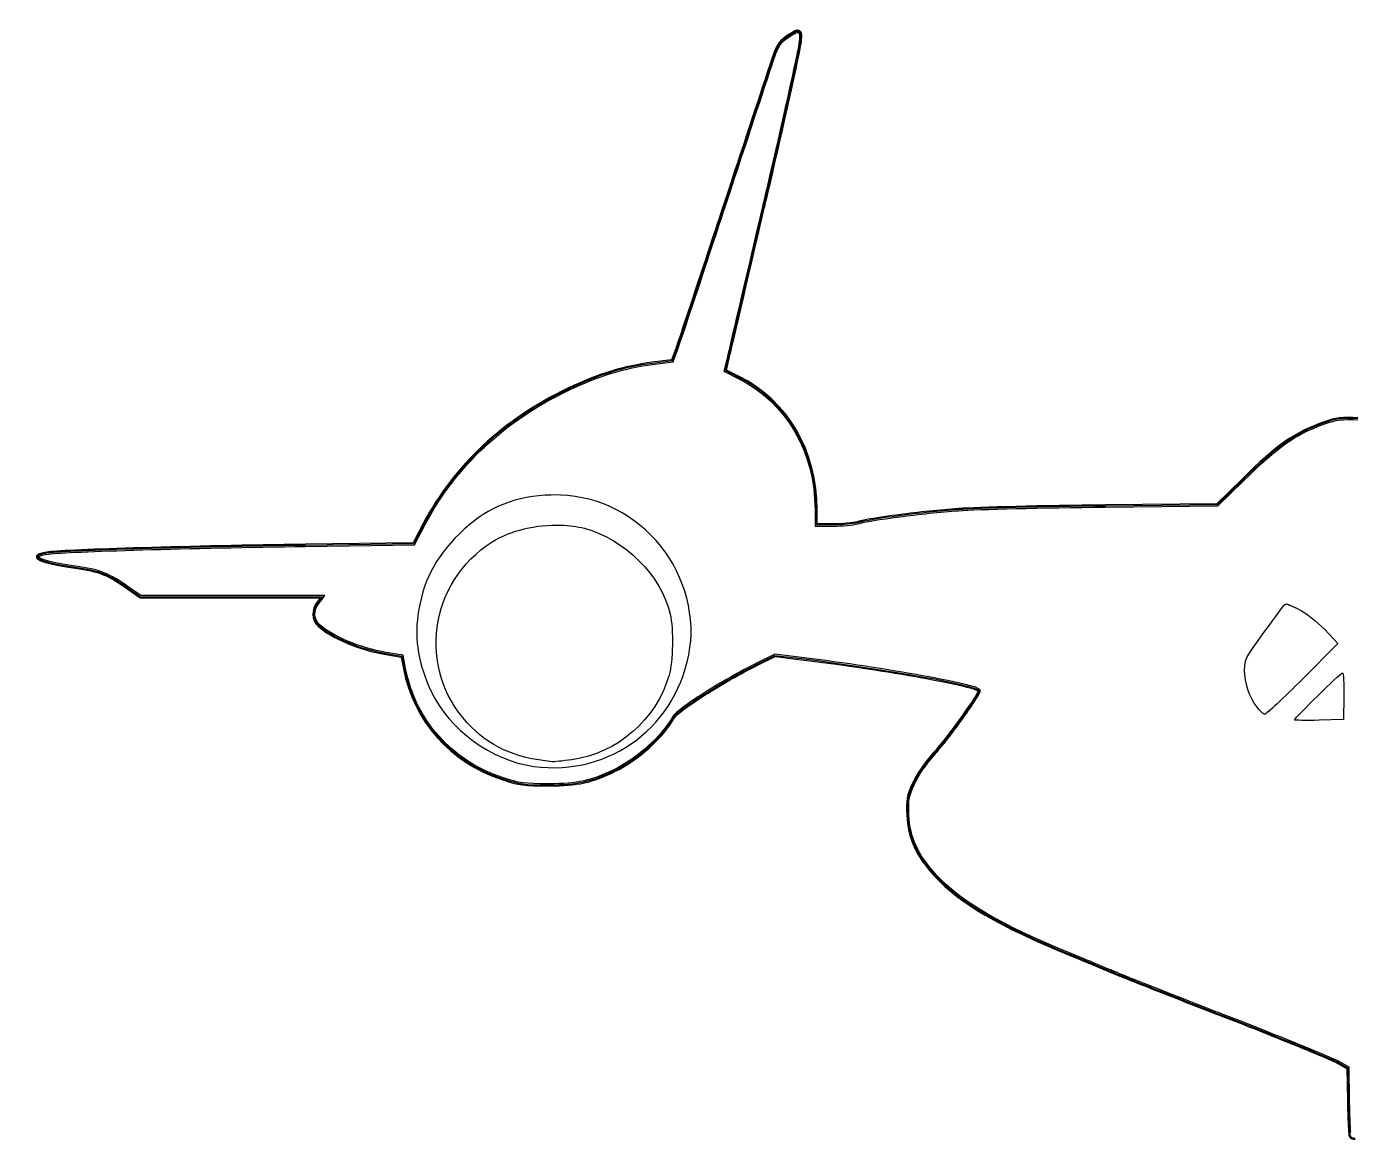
# Model space of a CAD drawing. Extents: x 157 to 442, y 362 to 482.
# Drawn here: x 157.3 to 299.5, y 362.3 to 481.8 of the extents above; entities that cross this region are included whole.
import ezdxf

# ---------------------------------------------------------------- set-up
doc = ezdxf.new("R2010")
doc.units = 0
for name, color, linetype in [('Cu', 7, 'CONTINUOUS'), ('Edge.Cuts', 7, 'CONTINUOUS'), ('Mask', 7, 'CONTINUOUS')]:
    doc.layers.add(name, color=color, linetype=linetype)

msp = doc.modelspace()

# ---------------------------------------------------------------- linework, layer by layer
at = {"layer": 'Cu', "color": 7}
for points in [[(240.157675, 481.17525)], [(292.523441, 419.777458)], [(298.617221, 412.407793)]]:
    msp.add_lwpolyline(points, close=True, dxfattribs=at)
for points in [[(240.168408, 481.290763), (240.168461, 481.290643)], [(240.179963, 481.406441), (240.180131, 481.406238)], [(227.030826, 447.237345), (226.584298, 446.01155), (224.505097, 445.756393)], [(227.140143, 447.19787), (226.669923, 445.904413), (224.519538, 445.640743)], [(224.534368, 445.523658), (226.754935, 445.797775), (227.249739, 447.158051)], [(232.54773, 446.235662), (232.199474, 444.796083), (233.721807, 444.032325)], [(233.774336, 444.13793), (232.334396, 444.858635), (232.662521, 446.207758)], [(233.826894, 444.241175), (232.470069, 444.922178), (232.775222, 446.18073)], [(287.798194, 433.176243), (285.146608, 430.560866), (273.166216, 430.440191)], [(287.879868, 433.093011), (285.194816, 430.443111), (273.166983, 430.324453)], [(273.168026, 430.207199), (285.243247, 430.327883), (287.962061, 433.008775)], [(241.985161, 429.865837), (241.986927, 428.172831), (243.916137, 428.172831)], [(243.915513, 428.289786), (242.104968, 428.289786), (242.101968, 429.865963)], [(243.916049, 428.405814), (242.221313, 428.405814), (242.219548, 429.866075)], [(199.92365, 428.45559), (198.827157, 426.372938), (187.277772, 426.219505)], [(200.027344, 428.400996), (198.897956, 426.256468), (187.278814, 426.102658)], [(187.279455, 425.985039), (198.968489, 426.140202), (200.130495, 428.346981)], [(158.618954, 424.869512), (158.617188, 424.871278)], [(168.214988, 421.388724), (169.508023, 420.464631), (179.333361, 420.464631), (188.881129, 420.464631), (188.546664, 420.038794)], [(168.282716, 421.484001), (169.546879, 420.581661), (179.333501, 420.581661), (189.121586, 420.581661), (188.638189, 419.966428)], [(188.729424, 419.893914), (189.362149, 420.699044), (179.333368, 420.699044), (169.583887, 420.699044), (168.34947, 421.580035)], [(296.714358, 417.054313), (298.133793, 415.560178), (294.353028, 411.764766)], [(195.901447, 414.373577), (197.561704, 414.094287), (197.79445, 412.84608)], [(195.921401, 414.489373), (197.661634, 414.196408), (197.909194, 412.866328)], [(198.02376, 412.887391), (197.761705, 414.297664), (195.941113, 414.604538)], [(240.549078, 414.052844), (237.661305, 414.406273), (235.711412, 413.442537)], [(235.763681, 413.338011), (237.682631, 414.285763), (240.536141, 413.937126)], [(235.81484, 413.233987), (237.702668, 414.166696), (240.521484, 413.821882)], [(298.779791, 409.897093), (298.740266, 407.386348), (296.113803, 407.320423)], [(298.216689, 370.427665), (299.092507, 369.934582), (299.151119, 366.505459)], [(298.272963, 370.529413), (299.207531, 370.004998), (299.269031, 366.508416)], [(299.385655, 366.510597), (299.323601, 370.07247), (298.33055, 370.631068)]]:
    msp.add_lwpolyline(points, dxfattribs=at)
for points in [[(238.918946, 480.638788), (238.111503, 480.053878), (237.909686, 479.70266), (237.275396, 477.77795)], [(238.849161, 480.733841), (238.440192, 480.437576), (238.169482, 480.184821), (237.930249, 479.768375)], [(238.133644, 479.652872), (238.35576, 480.039526), (238.588575, 480.255552), (238.98704, 480.544199)], [(239.830145, 481.338975), (239.574864, 481.235556), (239.256806, 481.029134), (238.849161, 480.733841)], [(240.168461, 481.290643), (239.930321, 481.314943), (239.526543, 481.078925), (238.918946, 480.638788)], [(238.98704, 480.544199), (239.389521, 480.835759), (239.702354, 481.034387), (239.918027, 481.121757)], [(240.180131, 481.406238), (240.070975, 481.41736), (239.957785, 481.390702), (239.830145, 481.338975)], [(239.918027, 481.121757), (240.025868, 481.165452), (240.108058, 481.180281), (240.157675, 481.17525)], [(240.139083, 478.736075), (240.499278, 480.485818), (240.565256, 481.250285), (240.168408, 481.290763)], [(240.15771, 481.175214), (240.207318, 481.169918), (240.226738, 481.157648), (240.254252, 481.114837)], [(240.450638, 481.240932), (240.390702, 481.334279), (240.289111, 481.39531), (240.179963, 481.406441)], [(240.254252, 481.114837), (240.309245, 481.029214), (240.342523, 480.783555), (240.304214, 480.39074)], [(240.536879, 480.368566), (240.576777, 480.778268), (240.570598, 481.054221), (240.450638, 481.240932)], [(237.930249, 479.768375), (237.691008, 479.351929), (237.482405, 478.777152), (237.16477, 477.813301)], [(237.385404, 477.740901), (237.702059, 478.701768), (237.911518, 479.266218), (238.133644, 479.652872)], [(240.304214, 480.39074), (240.265992, 479.997915), (240.168682, 479.458155), (240.024915, 478.759789)], [(240.254138, 478.713482), (240.398531, 479.414902), (240.496971, 479.958855), (240.536879, 480.368566)], [(237.275396, 477.77795), (231.421698, 460.015295), (227.519403, 448.24172), (227.140143, 447.19787)], [(237.16477, 477.813301), (234.237937, 468.932022), (231.799005, 461.549772), (230.044457, 456.255833)], [(230.26509, 456.181703), (232.019709, 461.475854), (234.458544, 468.859534), (237.385404, 477.740901)], [(240.024915, 478.759789), (239.40391, 475.743131), (237.091841, 465.504426), (236.518211, 463.233033)], [(236.630778, 463.205803), (237.206553, 465.485668), (239.517048, 475.714445), (240.139083, 478.736075)], [(236.743982, 463.176372), (237.321893, 465.464713), (239.631084, 475.686875), (240.254138, 478.713482)], [(236.518211, 463.233033), (236.452272, 462.971865), (236.241366, 462.082286), (236.04927, 461.246932)], [(236.163498, 461.219473), (236.355506, 462.054425), (236.565903, 462.948898), (236.630778, 463.205803)], [(236.276763, 461.193722), (236.468673, 462.028264), (236.680179, 462.923731), (236.743982, 463.176372)], [(236.04927, 461.246932), (235.229981, 457.684211), (232.847269, 447.469542), (232.54773, 446.235662)], [(232.662521, 446.207758), (232.963421, 447.44723), (235.344048, 457.656073), (236.163498, 461.219473)], [(232.775222, 446.18073), (233.07748, 447.425795), (235.457156, 457.629641), (236.276763, 461.193722)], [(230.044457, 456.255833), (228.289917, 450.961894), (227.216231, 447.747641), (227.030826, 447.237345)], [(227.249739, 447.158051), (227.4436, 447.691606), (228.51048, 450.887561), (230.26509, 456.181703)], [(224.505097, 445.756393), (221.567865, 445.395223), (218.681866, 444.506518), (215.457303, 442.973777)], [(224.519538, 445.640743), (221.596106, 445.281268), (218.723779, 444.39791), (215.507816, 442.86926)], [(215.557253, 442.763454), (218.764629, 444.28802), (221.624747, 445.165877), (224.534368, 445.523658)], [(233.721807, 444.032325), (238.918206, 441.4295), (241.978135, 436.19043), (241.985161, 429.865837)], [(242.101968, 429.865963), (242.095218, 436.228228), (239.010491, 441.515195), (233.774336, 444.13793)], [(242.219548, 429.866075), (242.212486, 436.266025), (239.102808, 441.598522), (233.826894, 444.241175)], [(215.457303, 442.973777), (208.543659, 439.687477), (203.216498, 434.710423), (199.92365, 428.45559)], [(215.507816, 442.86926), (208.614446, 439.592585), (203.307911, 434.632491), (200.027344, 428.400996)], [(200.130495, 428.346981), (203.398772, 434.555136), (208.684169, 439.496423), (215.557253, 442.763454)], [(296.652895, 439.363849), (293.32441, 438.145513), (291.652466, 436.977509), (287.798194, 433.176243)], [(300.435447, 439.803483), (298.476966, 439.890784), (297.908588, 439.823433), (296.652895, 439.363849)], [(300.430653, 439.686275), (298.475553, 439.773395), (297.942641, 439.712675), (296.693838, 439.25561)], [(296.734007, 439.144654), (297.97593, 439.599224), (298.473479, 439.657465), (300.425198, 439.5705)], [(296.693838, 439.25561), (293.375996, 438.041165), (291.730698, 436.890875), (287.879868, 433.093011)], [(287.962061, 433.008775), (291.809448, 436.803244), (293.426822, 437.934112), (296.734007, 439.144654)], [(251.010499, 429.395413), (248.957038, 429.129134), (247.228345, 428.850436), (246.510736, 428.64028)], [(257.402328, 429.936276), (253.486466, 429.655371), (247.933811, 428.935738), (246.543446, 428.528556)], [(257.392919, 430.052274), (255.431799, 429.911596), (253.06396, 429.661692), (251.010499, 429.395413)], [(251.039894, 429.164151), (253.089153, 429.429883), (255.455473, 429.679064), (257.410247, 429.819291)], [(273.166216, 430.440191), (266.549657, 430.374429), (259.460733, 430.200605), (257.392919, 430.052274)], [(273.166983, 430.324453), (266.551646, 430.258678), (259.457576, 430.083703), (257.402328, 429.936276)], [(257.410247, 429.819291), (259.452921, 429.965821), (266.553912, 430.141454), (273.168026, 430.207199)], [(246.543446, 428.528556), (246.094713, 428.397141), (244.911873, 428.289786), (243.915513, 428.289786)], [(246.510736, 428.64028), (246.098606, 428.519587), (244.904006, 428.405814), (243.916049, 428.405814)], [(243.916137, 428.172831), (244.920901, 428.172831), (246.090997, 428.273778), (246.576339, 428.415921)], [(246.576339, 428.415921), (247.249097, 428.612942), (248.990634, 428.89842), (251.039894, 429.164151)], [(159.711919, 425.286741), (157.317454, 424.995021), (158.582584, 424.319226), (162.561041, 423.764766)], [(158.518959, 425.098867), (158.468645, 425.062411), (158.425551, 425.018629), (158.401723, 424.960944)], [(159.696482, 425.402299), (159.091265, 425.328593), (158.720225, 425.244868), (158.518959, 425.098867)], [(158.655118, 424.909234), (158.765627, 424.989385), (159.133738, 425.099167), (159.72575, 425.171294)], [(169.766635, 425.848828), (164.649854, 425.697452), (160.786993, 425.535156), (159.696482, 425.402299)], [(187.278814, 426.102658), (175.209926, 425.942721), (161.849021, 425.547096), (159.711919, 425.286741)], [(159.72575, 425.171294), (160.772347, 425.298793), (164.658207, 425.464751), (169.773491, 425.616092)], [(187.277772, 426.219505), (181.242627, 426.139531), (174.883418, 426.000213), (169.766635, 425.848828)], [(169.773491, 425.616092), (174.888775, 425.767433), (181.245717, 425.905083), (187.279455, 425.985039)], [(158.401723, 424.960944), (158.377899, 424.903214), (158.381342, 424.832235), (158.405166, 424.776475)], [(158.405166, 424.776475), (158.452824, 424.664962), (158.552549, 424.595466), (158.691357, 424.521318)], [(158.617188, 424.871278), (158.618247, 424.873926), (158.627489, 424.889197), (158.655118, 424.909234)], [(158.801702, 424.726416), (158.683284, 424.789706), (158.625667, 424.8538), (158.618954, 424.869512)], [(158.691357, 424.521318), (159.246591, 424.224709), (160.550624, 423.926838), (162.544601, 423.648952)], [(162.577363, 423.879913), (160.592888, 424.156476), (159.275376, 424.473378), (158.801702, 424.726416)], [(162.561041, 423.764766), (165.122914, 423.407728), (166.175659, 422.987766), (168.282716, 421.484001)], [(168.34947, 421.580035), (166.235807, 423.088509), (165.147288, 423.521744), (162.577363, 423.879913)], [(162.544601, 423.648952), (165.098428, 423.293034), (166.114534, 422.887772), (168.214988, 421.388724)], [(188.546664, 420.038794), (187.88076, 419.192238), (187.894798, 418.116733), (188.600112, 417.451001)], [(188.638189, 419.966428), (188.001776, 419.157366), (188.018404, 418.158493), (188.679214, 417.534786)], [(188.76046, 417.619899), (188.144194, 418.201579), (188.122515, 419.122354), (188.729424, 419.893914)], [(290.011233, 416.494746), (291.049736, 417.907731), (292.037268, 419.259531), (292.207038, 419.499141)], [(292.207038, 419.499141), (292.318316, 419.656258), (292.398108, 419.753016), (292.523441, 419.777458)], [(292.523441, 419.777458), (292.732323, 419.818183), (293.070251, 419.658411), (293.904791, 419.241328)], [(293.904791, 419.241328), (294.763376, 418.812306), (295.835928, 417.977841), (296.714358, 417.054313)], [(188.600112, 417.451001), (189.98339, 416.145435), (193.090515, 414.845898), (195.901447, 414.373577)], [(188.679214, 417.534786), (190.026386, 416.263296), (193.131454, 414.958168), (195.921401, 414.489373)], [(195.941113, 414.604538), (193.17216, 415.069807), (190.071537, 416.382479), (188.76046, 417.619899)], [(288.118653, 412.703728), (288.124653, 413.861286), (288.221838, 414.059983), (290.011233, 416.494746)], [(240.521484, 413.821882), (245.091406, 413.262676), (249.860838, 412.533635), (253.486311, 411.878884)], [(240.536141, 413.937126), (249.680801, 412.818118), (259.620131, 411.022821), (259.620131, 410.490351)], [(253.527701, 412.108124), (249.896773, 412.763855), (245.123819, 413.493046), (240.549078, 414.052844)], [(197.79445, 412.84608), (198.829758, 407.279012), (202.852415, 402.749969), (208.364583, 400.943261)], [(197.909194, 412.866328), (198.936641, 407.341528), (202.928584, 402.847791), (208.401866, 401.053828)], [(208.438722, 401.165598), (203.004319, 402.946822), (199.043351, 407.404842), (198.02376, 412.887391)], [(226.807631, 407.655876), (227.263526, 408.448566), (232.188213, 411.572406), (235.763681, 413.338011)], [(235.711412, 413.442537), (233.918237, 412.557045), (231.791546, 411.333854), (230.05309, 410.230632)], [(230.177208, 410.034158), (231.908867, 411.133063), (234.032548, 412.353871), (235.81484, 413.233987)], [(289.445801, 408.729606), (288.604683, 409.868571), (288.113666, 411.338368), (288.118653, 412.703728)], [(293.485871, 407.362873), (293.485871, 407.564413), (298.412276, 412.407793), (298.617221, 412.407793)], [(298.617191, 412.407831), (298.728341, 412.407831), (298.801316, 411.277956), (298.779791, 409.897093)], [(253.486311, 411.878884), (255.299057, 411.551513), (256.825697, 411.24206), (257.896427, 410.982384)], [(257.951605, 411.209894), (256.872719, 411.471548), (255.343166, 411.780259), (253.527701, 412.108124)], [(257.896427, 410.982384), (258.431791, 410.852546), (258.855157, 410.735578), (259.13774, 410.635849)], [(259.21533, 410.856466), (258.918563, 410.961199), (258.491048, 411.079068), (257.951605, 411.209894)], [(294.353028, 411.764766), (292.273226, 409.677418), (290.443571, 407.969353), (290.288088, 407.969353)], [(230.05309, 410.230632), (229.183866, 409.679025), (228.410866, 409.158526), (227.82562, 408.723817)], [(227.965265, 408.535958), (228.543326, 408.965335), (229.311382, 409.484705), (230.177208, 410.034158)], [(259.620131, 410.490351), (259.620131, 410.060421), (256.289103, 405.418198), (254.770031, 403.731561)], [(258.979125, 409.553168), (258.644781, 409.033851), (258.181163, 408.361234), (257.670576, 407.649821)], [(259.372206, 410.201405), (259.280421, 410.034184), (259.146293, 409.812818), (258.979125, 409.553168)], [(259.13774, 410.635849), (259.279027, 410.585976), (259.385746, 410.539519), (259.449787, 410.503098)], [(259.17401, 409.427276), (259.342926, 409.689627), (259.481097, 409.913783), (259.577445, 410.08931)], [(259.565308, 410.706475), (259.479243, 410.755377), (259.363714, 410.804094), (259.21533, 410.856466)], [(259.475651, 410.408295), (259.453318, 410.35595), (259.418098, 410.285016), (259.372206, 410.201405)], [(259.449787, 410.503098), (259.47468, 410.488887), (259.486067, 410.478824), (259.496306, 410.47035)], [(259.496306, 410.47035), (259.493658, 410.460993), (259.492775, 410.447488), (259.475651, 410.408295)], [(259.673925, 410.627208), (259.64303, 410.658103), (259.60834, 410.682024), (259.565308, 410.706475)], [(259.577445, 410.08931), (259.625641, 410.177051), (259.664039, 410.253132), (259.691226, 410.316882)], [(259.737745, 410.491014), (259.737745, 410.553069), (259.704909, 410.596348), (259.673925, 410.627208)], [(259.691226, 410.316882), (259.718414, 410.380613), (259.737745, 410.426435), (259.737745, 410.491014)], [(227.098071, 408.141095), (226.908818, 407.972779), (226.778088, 407.837618), (226.706712, 407.713527)], [(227.82562, 408.723817), (227.533001, 408.506467), (227.287333, 408.309401), (227.098071, 408.141095)], [(227.253225, 407.967024), (227.434508, 408.128242), (227.67623, 408.321274), (227.965265, 408.535958)], [(257.860288, 407.513584), (258.372499, 408.227265), (258.836197, 408.902566), (259.17401, 409.427276)], [(290.288088, 407.969353), (290.132748, 407.969353), (289.754103, 408.312141), (289.445801, 408.729606)], [(226.706712, 407.713527), (225.47977, 405.580163), (222.928751, 403.267264), (220.450149, 402.04831)], [(220.501474, 401.942991), (223.003901, 403.173658), (225.564131, 405.493746), (226.807631, 407.655876)], [(220.551864, 401.838039), (223.078114, 403.080429), (225.648376, 405.405457), (226.908421, 407.596356)], [(226.908421, 407.596356), (226.951056, 407.670415), (227.071952, 407.805814), (227.253225, 407.967024)], [(257.670576, 407.649821), (256.649393, 406.226979), (255.4351, 404.645645), (254.6828, 403.81037)], [(254.857003, 403.653442), (255.62378, 404.504799), (256.835866, 406.086221), (257.860288, 407.513584)], [(296.113803, 407.320423), (294.668703, 407.284123), (293.485871, 407.302498), (293.485871, 407.362873)], [(254.6828, 403.81037), (253.761302, 402.787219), (252.867769, 401.493985), (252.448436, 400.569159)], [(254.770031, 403.731561), (253.856246, 402.716983), (252.965523, 401.427081), (252.555183, 400.522093)], [(252.662291, 400.472582), (253.063642, 401.357738), (253.950935, 402.647433), (254.857003, 403.653442)], [(208.364583, 400.943261), (210.20132, 400.341234), (210.774024, 400.264465), (213.378102, 400.272603)], [(208.401866, 401.053828), (210.234784, 400.453056), (210.776066, 400.380651), (213.377944, 400.388788)], [(213.378111, 400.505295), (210.778455, 400.497351), (210.267806, 400.566114), (208.438722, 401.165598)], [(213.377944, 400.388788), (216.575186, 400.398763), (217.988284, 400.707021), (220.501474, 401.942991)], [(213.378102, 400.272603), (216.582752, 400.282578), (218.030019, 400.597821), (220.551864, 401.838039)], [(220.450149, 402.04831), (217.945605, 400.816601), (216.567957, 400.515243), (213.378111, 400.505295)], [(252.448436, 400.569159), (251.832948, 399.211716), (251.760433, 398.806508), (251.834678, 397.119346)], [(252.555183, 400.522093), (251.941646, 399.168966), (251.877588, 398.808598), (251.951673, 397.125118)], [(252.069224, 397.129656), (251.995252, 398.809456), (252.050687, 399.123763), (252.662291, 400.472582)], [(251.834678, 397.119346), (251.943022, 394.657569), (252.824207, 392.748184), (254.855211, 390.547284)], [(251.951673, 397.125118), (252.058923, 394.688143), (252.920246, 392.815731), (254.939951, 390.627073)], [(255.025954, 390.705854), (253.017547, 392.882268), (252.175378, 394.717487), (252.069224, 397.129656)], [(254.855211, 390.547284), (257.514619, 387.665425), (261.755571, 385.192844), (269.385465, 382.058079)], [(254.939951, 390.627073), (257.579943, 387.766266), (261.806201, 385.298473), (269.430183, 382.166136)], [(269.475193, 382.273549), (261.857109, 385.403459), (257.646522, 387.8661), (255.025954, 390.705854)], [(269.385465, 382.058079), (270.573534, 381.569957), (271.705629, 381.10129), (272.573228, 380.740905)], [(269.430183, 382.166136), (271.806573, 381.189786), (273.960393, 380.294346), (274.217298, 380.176873)], [(272.662947, 380.958105), (271.794977, 381.31864), (270.663508, 381.785321), (269.475193, 382.273549)], [(272.573228, 380.740905), (273.440828, 380.380529), (274.051523, 380.124287), (274.169692, 380.070256)], [(274.266313, 380.283996), (274.127578, 380.347463), (273.530926, 380.597562), (272.662947, 380.958105)], [(274.169692, 380.070256), (274.297482, 380.011821), (274.792127, 379.812734), (275.55238, 379.509937)], [(274.217298, 380.176873), (274.673793, 379.968156), (281.359091, 377.338213), (285.777843, 375.628536)], [(275.638656, 379.727129), (274.878898, 380.029731), (274.366775, 380.238069), (274.266313, 380.283996)], [(278.555745, 378.573742), (277.415449, 379.022451), (276.398406, 379.424535), (275.638656, 379.727129)], [(275.55238, 379.509937), (276.312633, 379.207141), (277.32897, 378.805331), (278.469468, 378.356551)], [(278.469468, 378.356551), (280.750457, 377.458984), (283.526629, 376.373734), (285.736321, 375.518775)], [(285.820867, 375.737687), (283.611811, 376.592408), (280.836327, 377.676334), (278.555745, 378.573742)], [(285.736321, 375.518775), (288.801828, 374.332684), (291.716763, 373.175652), (293.96864, 372.256873)], [(285.777843, 375.628536), (291.910061, 373.255896), (297.437373, 370.999641), (298.272963, 370.529413)], [(294.056637, 372.474073), (291.802986, 373.393567), (288.887575, 374.551137), (285.820867, 375.737687)], [(293.96864, 372.256873), (295.094582, 371.797483), (296.053604, 371.398674), (296.784013, 371.084526)], [(296.877174, 371.298274), (296.144603, 371.613349), (295.183463, 372.014321), (294.056637, 372.474073)], [(296.784013, 371.084526), (297.514413, 370.770378), (298.020983, 370.537801), (298.216689, 370.427665)], [(298.33055, 370.631068), (298.108469, 370.756042), (297.609754, 370.98319), (296.877174, 371.298274)], [(299.151119, 366.505459), (299.167802, 365.543021), (299.19702, 364.63479), (299.228709, 363.943521)], [(299.269031, 366.508416), (299.302406, 364.585528), (299.380781, 362.872806), (299.443346, 362.702751)], [(299.46148, 363.953831), (299.429879, 364.642011), (299.40225, 365.550136), (299.385655, 366.510597)], [(299.509765, 363.107329), (299.493258, 363.319727), (299.477281, 363.609742), (299.46148, 363.953831)], [(299.228709, 363.943521), (299.24451, 363.597896), (299.260134, 363.306715), (299.276994, 363.090125)], [(299.276994, 363.090125), (299.285821, 362.981825), (299.294295, 362.890879), (299.302857, 362.821171)], [(299.302857, 362.821171), (299.311684, 362.751437), (299.316451, 362.709905), (299.333928, 362.662557)], [(299.333928, 362.662557), (299.423965, 362.417878), (299.71338, 362.3049), (299.987338, 362.357403)], [(299.443346, 362.702751), (299.505896, 362.532681), (299.741118, 362.428153), (299.966298, 362.471308)]]:
    msp.add_open_spline(points, degree=3, dxfattribs=at)
at = {"layer": 'Edge.Cuts', "color": 7}
msp.add_lwpolyline([(240.157675, 481.17525)], close=True, dxfattribs=at)
for points in [[(240.179963, 481.406441), (240.180131, 481.406238)], [(227.030826, 447.237345), (226.584298, 446.01155), (224.505097, 445.756393)], [(227.140097, 447.19817), (226.670186, 445.90483), (224.519777, 445.640405)], [(224.534368, 445.523658), (226.754935, 445.797775), (227.249739, 447.158051)], [(232.54773, 446.235662), (232.199474, 444.796083), (233.721807, 444.032325)], [(233.774522, 444.137112), (232.334387, 444.858455), (232.661961, 446.207883)], [(233.826894, 444.241175), (232.470069, 444.922178), (232.775222, 446.18073)], [(287.798194, 433.176243), (285.146608, 430.560866), (273.166216, 430.440191)], [(287.880375, 433.092509), (285.194539, 430.443624), (273.166675, 430.324017)], [(273.168026, 430.207199), (285.243247, 430.327883), (287.962061, 433.008775)], [(241.985161, 429.865837), (241.986927, 428.172831), (243.916137, 428.172831)], [(243.915978, 428.289367), (242.104416, 428.289367), (242.10265, 429.865837)], [(243.916049, 428.405814), (242.221313, 428.405814), (242.219548, 429.866075)], [(199.92365, 428.45559), (198.827157, 426.372938), (187.277772, 426.219505)], [(200.026804, 428.4008), (198.897869, 426.256367), (187.278542, 426.102378)], [(187.279455, 425.985039), (198.968489, 426.140202), (200.130495, 428.346981)], [(158.618954, 424.869512), (158.617188, 424.871278)], [(168.214988, 421.388724), (169.508023, 420.464631), (179.333361, 420.464631), (188.881129, 420.464631), (188.546664, 420.038794)], [(168.281997, 421.484402), (169.546154, 420.5822), (179.334217, 420.5822), (189.122279, 420.5822), (188.638227, 419.966817)], [(188.729424, 419.893914), (189.362149, 420.699044), (179.333368, 420.699044), (169.583887, 420.699044), (168.34947, 421.580035)], [(195.901447, 414.373577), (197.561704, 414.094287), (197.79445, 412.84608)], [(195.921401, 414.489089), (197.662099, 414.196602), (197.909417, 412.866691)], [(198.02376, 412.887391), (197.761705, 414.297664), (195.941113, 414.604538)], [(240.549078, 414.052844), (237.661305, 414.406273), (235.711412, 413.442537)], [(235.763033, 413.338562), (237.682393, 414.286365), (240.535643, 413.937217)], [(235.81484, 413.233987), (237.702668, 414.166696), (240.521484, 413.821882)], [(298.216689, 370.427665), (299.092507, 369.934582), (299.151119, 366.505459)], [(298.27343, 370.530024), (299.207639, 370.004272), (299.268369, 366.50809)], [(299.385655, 366.510597), (299.323601, 370.07247), (298.33055, 370.631068)]]:
    msp.add_lwpolyline(points, dxfattribs=at)
for points in [[(238.918489, 480.638596), (238.111046, 480.053685), (237.909188, 479.702304), (237.274898, 477.777596)], [(238.849161, 480.733841), (238.440192, 480.437576), (238.169482, 480.184821), (237.930249, 479.768375)], [(238.133644, 479.652872), (238.35576, 480.039526), (238.588575, 480.255552), (238.98704, 480.544199)], [(239.830145, 481.338975), (239.574864, 481.235556), (239.256806, 481.029134), (238.849161, 480.733841)], [(240.139879, 478.736335), (240.716193, 481.535917), (240.538733, 481.812294), (238.918489, 480.638596)], [(238.98704, 480.544199), (239.389521, 480.835759), (239.702354, 481.034387), (239.918027, 481.121757)], [(240.180131, 481.406238), (240.070975, 481.41736), (239.957785, 481.390702), (239.830145, 481.338975)], [(239.918027, 481.121757), (240.025868, 481.165452), (240.108058, 481.180281), (240.157675, 481.17525)], [(240.15771, 481.175214), (240.207318, 481.169918), (240.226738, 481.157648), (240.254252, 481.114837)], [(240.450638, 481.240932), (240.390702, 481.334279), (240.289111, 481.39531), (240.179963, 481.406441)], [(240.254252, 481.114837), (240.309245, 481.029214), (240.342523, 480.783555), (240.304214, 480.39074)], [(240.536879, 480.368566), (240.576777, 480.778268), (240.570598, 481.054221), (240.450638, 481.240932)], [(237.930249, 479.768375), (237.691008, 479.351929), (237.482405, 478.777152), (237.16477, 477.813301)], [(237.385404, 477.740901), (237.702059, 478.701768), (237.911518, 479.266218), (238.133644, 479.652872)], [(240.304214, 480.39074), (240.265992, 479.997915), (240.168682, 479.458155), (240.024915, 478.759789)], [(240.254138, 478.713482), (240.398531, 479.414902), (240.496971, 479.958855), (240.536879, 480.368566)], [(237.274898, 477.777596), (231.421204, 460.01494), (227.519363, 448.242021), (227.140097, 447.19817)], [(237.16477, 477.813301), (234.237937, 468.932022), (231.799005, 461.549772), (230.044457, 456.255833)], [(230.26509, 456.181703), (232.019709, 461.475854), (234.458544, 468.859534), (237.385404, 477.740901)], [(240.024915, 478.759789), (239.40391, 475.743131), (237.091841, 465.504426), (236.518211, 463.233033)], [(236.630827, 463.20521), (237.206602, 465.485077), (239.51785, 475.714707), (240.139879, 478.736335)], [(236.743982, 463.176372), (237.321893, 465.464713), (239.631084, 475.686875), (240.254138, 478.713482)], [(236.518211, 463.233033), (236.452272, 462.971865), (236.241366, 462.082286), (236.04927, 461.246932)], [(236.163758, 461.220027), (236.355765, 462.054975), (236.565948, 462.948305), (236.630827, 463.20521)], [(236.276763, 461.193722), (236.468673, 462.028264), (236.680179, 462.923731), (236.743982, 463.176372)], [(236.04927, 461.246932), (235.229981, 457.684211), (232.847269, 447.469542), (232.54773, 446.235662)], [(232.661961, 446.207883), (232.96286, 447.44736), (235.34431, 457.656626), (236.163758, 461.220027)], [(232.775222, 446.18073), (233.07748, 447.425795), (235.457156, 457.629641), (236.276763, 461.193722)], [(230.044457, 456.255833), (228.289917, 450.961894), (227.216231, 447.747641), (227.030826, 447.237345)], [(227.249739, 447.158051), (227.4436, 447.691606), (228.51048, 450.887561), (230.26509, 456.181703)], [(224.505097, 445.756393), (221.567865, 445.395223), (218.681866, 444.506518), (215.457303, 442.973777)], [(224.519777, 445.640405), (221.59635, 445.28093), (218.723927, 444.397529), (215.507962, 442.868876)], [(215.557253, 442.763454), (218.764629, 444.28802), (221.624747, 445.165877), (224.534368, 445.523658)], [(233.721807, 444.032325), (238.918206, 441.4295), (241.978135, 436.19043), (241.985161, 429.865837)], [(242.10265, 429.865837), (242.095589, 436.228104), (239.010679, 441.514373), (233.774522, 444.137112)], [(242.219548, 429.866075), (242.212486, 436.266025), (239.102808, 441.598522), (233.826894, 444.241175)], [(215.457303, 442.973777), (208.543659, 439.687477), (203.216498, 434.710423), (199.92365, 428.45559)], [(215.507962, 442.868876), (208.614593, 439.592206), (203.307367, 434.632294), (200.026804, 428.4008)], [(200.130495, 428.346981), (203.398772, 434.555136), (208.684169, 439.496423), (215.557253, 442.763454)], [(296.652895, 439.363849), (293.32441, 438.145513), (291.652466, 436.977509), (287.798194, 433.176243)], [(300.435447, 439.803483), (298.476966, 439.890784), (297.908588, 439.823433), (296.652895, 439.363849)], [(300.430556, 439.686374), (298.475456, 439.773498), (297.942554, 439.711884), (296.693747, 439.254799)], [(296.734007, 439.144654), (297.97593, 439.599224), (298.473479, 439.657465), (300.425198, 439.5705)], [(296.693747, 439.254799), (293.375908, 438.040355), (291.731204, 436.890376), (287.880375, 433.092509)], [(287.962061, 433.008775), (291.809448, 436.803244), (293.426822, 437.934112), (296.734007, 439.144654)], [(251.010499, 429.395413), (248.957038, 429.129134), (247.228345, 428.850436), (246.510736, 428.64028)], [(257.401993, 429.936365), (253.486108, 429.65546), (247.93379, 428.935485), (246.543422, 428.528308)], [(257.392919, 430.052274), (255.431799, 429.911596), (253.06396, 429.661692), (251.010499, 429.395413)], [(251.039894, 429.164151), (253.089153, 429.429883), (255.455473, 429.679064), (257.410247, 429.819291)], [(273.166216, 430.440191), (266.549657, 430.374429), (259.460733, 430.200605), (257.392919, 430.052274)], [(273.166675, 430.324017), (266.551343, 430.258255), (259.457237, 430.083796), (257.401993, 429.936365)], [(257.410247, 429.819291), (259.452921, 429.965821), (266.553912, 430.141454), (273.168026, 430.207199)], [(246.543422, 428.528308), (246.094687, 428.39689), (244.912339, 428.289367), (243.915978, 428.289367)], [(246.510736, 428.64028), (246.098606, 428.519587), (244.904006, 428.405814), (243.916049, 428.405814)], [(243.916137, 428.172831), (244.920901, 428.172831), (246.090997, 428.273778), (246.576339, 428.415921)], [(246.576339, 428.415921), (247.249097, 428.612942), (248.990634, 428.89842), (251.039894, 429.164151)], [(159.711414, 425.286788), (157.316953, 424.995069), (158.58277, 424.318868), (162.561222, 423.76441)], [(158.518959, 425.098867), (158.468645, 425.062411), (158.425551, 425.018629), (158.401723, 424.960944)], [(159.696482, 425.402299), (159.091265, 425.328593), (158.720225, 425.244868), (158.518959, 425.098867)], [(158.655118, 424.909234), (158.765627, 424.989385), (159.133738, 425.099167), (159.72575, 425.171294)], [(169.766635, 425.848828), (164.649854, 425.697452), (160.786993, 425.535156), (159.696482, 425.402299)], [(187.278542, 426.102378), (175.209659, 425.942439), (161.848521, 425.547144), (159.711414, 425.286788)], [(159.72575, 425.171294), (160.772347, 425.298793), (164.658207, 425.464751), (169.773491, 425.616092)], [(187.277772, 426.219505), (181.242627, 426.139531), (174.883418, 426.000213), (169.766635, 425.848828)], [(169.773491, 425.616092), (174.888775, 425.767433), (181.245717, 425.905083), (187.279455, 425.985039)], [(158.401723, 424.960944), (158.377899, 424.903214), (158.381342, 424.832235), (158.405166, 424.776475)], [(158.405166, 424.776475), (158.452824, 424.664962), (158.552549, 424.595466), (158.691357, 424.521318)], [(158.617188, 424.871278), (158.618247, 424.873926), (158.627489, 424.889197), (158.655118, 424.909234)], [(158.801702, 424.726416), (158.683284, 424.789706), (158.625667, 424.8538), (158.618954, 424.869512)], [(158.691357, 424.521318), (159.246591, 424.224709), (160.550624, 423.926838), (162.544601, 423.648952)], [(162.577363, 423.879913), (160.592888, 424.156476), (159.275376, 424.473378), (158.801702, 424.726416)], [(162.561222, 423.76441), (165.123098, 423.407371), (166.174938, 422.988163), (168.281997, 421.484402)], [(168.34947, 421.580035), (166.235807, 423.088509), (165.147288, 423.521744), (162.577363, 423.879913)], [(162.544601, 423.648952), (165.098428, 423.293034), (166.114534, 422.887772), (168.214988, 421.388724)], [(188.546664, 420.038794), (187.88076, 419.192238), (187.894798, 418.116733), (188.600112, 417.451001)], [(188.638227, 419.966817), (188.001818, 419.157759), (188.018837, 418.159068), (188.679626, 417.535362)], [(188.76046, 417.619899), (188.144194, 418.201579), (188.122515, 419.122354), (188.729424, 419.893914)], [(188.600112, 417.451001), (189.98339, 416.145435), (193.090515, 414.845898), (195.901447, 414.373577)], [(188.679626, 417.535362), (190.026803, 416.263869), (193.131458, 414.957879), (195.921401, 414.489089)], [(195.941113, 414.604538), (193.17216, 415.069807), (190.071537, 416.382479), (188.76046, 417.619899)], [(240.521484, 413.821882), (245.091406, 413.262676), (249.860838, 412.533635), (253.486311, 411.878884)], [(240.535643, 413.937217), (249.680297, 412.818204), (259.620777, 411.02298), (259.620777, 410.490511)], [(253.527701, 412.108124), (249.896773, 412.763855), (245.123819, 413.493046), (240.549078, 414.052844)], [(197.79445, 412.84608), (198.829758, 407.279012), (202.852415, 402.749969), (208.364583, 400.943261)], [(197.909417, 412.866691), (198.936867, 407.341887), (202.928366, 402.8481), (208.401648, 401.054139)], [(208.438722, 401.165598), (203.004319, 402.946822), (199.043351, 407.404842), (198.02376, 412.887391)], [(226.80713, 407.655162), (227.263024, 408.447846), (232.187566, 411.572963), (235.763033, 413.338562)], [(235.711412, 413.442537), (233.918237, 412.557045), (231.791546, 411.333854), (230.05309, 410.230632)], [(230.177208, 410.034158), (231.908867, 411.133063), (234.032548, 412.353871), (235.81484, 413.233987)], [(253.486311, 411.878884), (255.299057, 411.551513), (256.825697, 411.24206), (257.896427, 410.982384)], [(257.951605, 411.209894), (256.872719, 411.471548), (255.343166, 411.780259), (253.527701, 412.108124)], [(257.896427, 410.982384), (258.431791, 410.852546), (258.855157, 410.735578), (259.13774, 410.635849)], [(259.21533, 410.856466), (258.918563, 410.961199), (258.491048, 411.079068), (257.951605, 411.209894)], [(230.05309, 410.230632), (229.183866, 409.679025), (228.410866, 409.158526), (227.82562, 408.723817)], [(227.965265, 408.535958), (228.543326, 408.965335), (229.311382, 409.484705), (230.177208, 410.034158)], [(259.620777, 410.490511), (259.620777, 410.060577), (256.289097, 405.418468), (254.770021, 403.731835)], [(258.979125, 409.553168), (258.644781, 409.033851), (258.181163, 408.361234), (257.670576, 407.649821)], [(259.372206, 410.201405), (259.280421, 410.034184), (259.146293, 409.812818), (258.979125, 409.553168)], [(259.13774, 410.635849), (259.279027, 410.585976), (259.385746, 410.539519), (259.449787, 410.503098)], [(259.17401, 409.427276), (259.342926, 409.689627), (259.481097, 409.913783), (259.577445, 410.08931)], [(259.565308, 410.706475), (259.479243, 410.755377), (259.363714, 410.804094), (259.21533, 410.856466)], [(259.475651, 410.408295), (259.453318, 410.35595), (259.418098, 410.285016), (259.372206, 410.201405)], [(259.449787, 410.503098), (259.47468, 410.488887), (259.486067, 410.478824), (259.496306, 410.47035)], [(259.496306, 410.47035), (259.493658, 410.460993), (259.492775, 410.447488), (259.475651, 410.408295)], [(259.673925, 410.627208), (259.64303, 410.658103), (259.60834, 410.682024), (259.565308, 410.706475)], [(259.577445, 410.08931), (259.625641, 410.177051), (259.664039, 410.253132), (259.691226, 410.316882)], [(259.737745, 410.491014), (259.737745, 410.553069), (259.704909, 410.596348), (259.673925, 410.627208)], [(259.691226, 410.316882), (259.718414, 410.380613), (259.737745, 410.426435), (259.737745, 410.491014)], [(227.098071, 408.141095), (226.908818, 407.972779), (226.778088, 407.837618), (226.706712, 407.713527)], [(227.82562, 408.723817), (227.533001, 408.506467), (227.287333, 408.309401), (227.098071, 408.141095)], [(227.253225, 407.967024), (227.434508, 408.128242), (227.67623, 408.321274), (227.965265, 408.535958)], [(257.860288, 407.513584), (258.372499, 408.227265), (258.836197, 408.902566), (259.17401, 409.427276)], [(226.706712, 407.713527), (225.47977, 405.580163), (222.928751, 403.267264), (220.450149, 402.04831)], [(220.500914, 401.943409), (223.00334, 403.174076), (225.563636, 405.49303), (226.80713, 407.655162)], [(220.551864, 401.838039), (223.078114, 403.080429), (225.648376, 405.405457), (226.908421, 407.596356)], [(226.908421, 407.596356), (226.951056, 407.670415), (227.071952, 407.805814), (227.253225, 407.967024)], [(257.670576, 407.649821), (256.649393, 406.226979), (255.4351, 404.645645), (254.6828, 403.81037)], [(254.857003, 403.653442), (255.62378, 404.504799), (256.835866, 406.086221), (257.860288, 407.513584)], [(254.6828, 403.81037), (253.761302, 402.787219), (252.867769, 401.493985), (252.448436, 400.569159)], [(254.770021, 403.731835), (253.856238, 402.717255), (252.965864, 401.426502), (252.555527, 400.52151)], [(252.662291, 400.472582), (253.063642, 401.357738), (253.950935, 402.647433), (254.857003, 403.653442)], [(208.364583, 400.943261), (210.20132, 400.341234), (210.774024, 400.264465), (213.378102, 400.272603)], [(208.401648, 401.054139), (210.234563, 400.453365), (210.775745, 400.381044), (213.377617, 400.389183)], [(213.378111, 400.505295), (210.778455, 400.497351), (210.267806, 400.566114), (208.438722, 401.165598)], [(213.377617, 400.389183), (216.57486, 400.399158), (217.98772, 400.707445), (220.500914, 401.943409)], [(213.378102, 400.272603), (216.582752, 400.282578), (218.030019, 400.597821), (220.551864, 401.838039)], [(220.450149, 402.04831), (217.945605, 400.816601), (216.567957, 400.515243), (213.378111, 400.505295)], [(252.448436, 400.569159), (251.832948, 399.211716), (251.760433, 398.806508), (251.834678, 397.119346)], [(252.555527, 400.52151), (251.94199, 399.168384), (251.878046, 398.80845), (251.952132, 397.124968)], [(252.069224, 397.129656), (251.995252, 398.809456), (252.050687, 399.123763), (252.662291, 400.472582)], [(251.834678, 397.119346), (251.943022, 394.657569), (252.824207, 392.748184), (254.855211, 390.547284)], [(251.952132, 397.124968), (252.059381, 394.687996), (252.920599, 392.815067), (254.940305, 390.62641)], [(255.025954, 390.705854), (253.017547, 392.882268), (252.175378, 394.717487), (252.069224, 397.129656)], [(254.855211, 390.547284), (257.514619, 387.665425), (261.755571, 385.192844), (269.385465, 382.058079)], [(254.940305, 390.62641), (257.580292, 387.765604), (261.805921, 385.298239), (269.42991, 382.165902)], [(269.475193, 382.273549), (261.857109, 385.403459), (257.646522, 387.8661), (255.025954, 390.705854)], [(269.385465, 382.058079), (270.573534, 381.569957), (271.705629, 381.10129), (272.573228, 380.740905)], [(269.42991, 382.165902), (271.806293, 381.189552), (273.960798, 380.294624), (274.217702, 380.177153)], [(272.662947, 380.958105), (271.794977, 381.31864), (270.663508, 381.785321), (269.475193, 382.273549)], [(272.573228, 380.740905), (273.440828, 380.380529), (274.051523, 380.124287), (274.169692, 380.070256)], [(274.266313, 380.283996), (274.127578, 380.347463), (273.530926, 380.597562), (272.662947, 380.958105)], [(274.169692, 380.070256), (274.297482, 380.011821), (274.792127, 379.812734), (275.55238, 379.509937)], [(274.217702, 380.177153), (274.674197, 379.968436), (281.359722, 377.33769), (285.778471, 375.62801)], [(275.638656, 379.727129), (274.878898, 380.029731), (274.366775, 380.238069), (274.266313, 380.283996)], [(278.555745, 378.573742), (277.415449, 379.022451), (276.398406, 379.424535), (275.638656, 379.727129)], [(275.55238, 379.509937), (276.312633, 379.207141), (277.32897, 378.805331), (278.469468, 378.356551)], [(278.469468, 378.356551), (280.750457, 377.458984), (283.526629, 376.373734), (285.736321, 375.518775)], [(285.820867, 375.737687), (283.611811, 376.592408), (280.836327, 377.676334), (278.555745, 378.573742)], [(285.736321, 375.518775), (288.801828, 374.332684), (291.716763, 373.175652), (293.96864, 372.256873)], [(285.778471, 375.62801), (291.910686, 373.25537), (297.437846, 371.000253), (298.27343, 370.530024)], [(294.056637, 372.474073), (291.802986, 373.393567), (288.887575, 374.551137), (285.820867, 375.737687)], [(293.96864, 372.256873), (295.094582, 371.797483), (296.053604, 371.398674), (296.784013, 371.084526)], [(296.877174, 371.298274), (296.144603, 371.613349), (295.183463, 372.014321), (294.056637, 372.474073)], [(296.784013, 371.084526), (297.514413, 370.770378), (298.020983, 370.537801), (298.216689, 370.427665)], [(298.33055, 370.631068), (298.108469, 370.756042), (297.609754, 370.98319), (296.877174, 371.298274)], [(299.151119, 366.505459), (299.167802, 365.543021), (299.19702, 364.63479), (299.228709, 363.943521)], [(299.268369, 366.50809), (299.301736, 364.5852), (299.380262, 362.872783), (299.442829, 362.702729)], [(299.46148, 363.953831), (299.429879, 364.642011), (299.40225, 365.550136), (299.385655, 366.510597)], [(299.509765, 363.107329), (299.493258, 363.319727), (299.477281, 363.609742), (299.46148, 363.953831)], [(299.228709, 363.943521), (299.24451, 363.597896), (299.260134, 363.306715), (299.276994, 363.090125)], [(299.276994, 363.090125), (299.285821, 362.981825), (299.294295, 362.890879), (299.302857, 362.821171)], [(299.302857, 362.821171), (299.311684, 362.751437), (299.316451, 362.709905), (299.333928, 362.662557)], [(299.333928, 362.662557), (299.423965, 362.417878), (299.71338, 362.3049), (299.987338, 362.357403)], [(299.442829, 362.702729), (299.505413, 362.532657), (299.740823, 362.428823), (299.966003, 362.471979)]]:
    msp.add_open_spline(points, degree=3, dxfattribs=at)
at = {"layer": 'Mask', "color": 7}
for points in [[(213.883295, 431.509374)], [(214.727045, 428.276454)], [(289.445556, 408.728891)], [(293.485606, 407.363386)]]:
    msp.add_lwpolyline(points, close=True, dxfattribs=at)
for points in [[(296.713928, 417.053707), (298.134454, 415.560246), (294.35298, 411.765024)], [(298.779591, 409.896737), (298.740472, 407.386063), (296.113039, 407.320016)], [(215.871087, 403.081179), (215.871087, 403.079679)]]:
    msp.add_lwpolyline(points, dxfattribs=at)
for points in [[(213.02783, 431.477146), (209.291337, 431.237199), (206.41526, 429.952381), (203.808102, 427.355079)], [(213.883295, 431.509396), (213.59957, 431.506396), (213.315057, 431.495596), (213.02783, 431.477146)], [(224.928222, 426.608012), (221.986542, 429.851754), (218.139275, 431.552521), (213.883295, 431.509374)], [(207.304685, 426.468842), (209.246682, 427.705614), (212.108352, 428.365186), (214.727045, 428.276454)], [(214.727045, 428.276484), (215.599947, 428.246934), (216.445422, 428.132964), (217.22168, 427.930787)], [(217.22168, 427.930787), (221.51012, 426.813767), (225.487542, 422.836584), (226.437012, 418.713984)], [(203.808102, 427.355079), (201.121595, 424.678719), (199.864197, 422.209112), (199.347657, 418.596782)], [(228.559565, 415.117772), (229.127517, 419.001977), (227.684352, 423.568847), (224.928222, 426.608012)], [(204.645995, 407.047944), (199.270775, 412.853837), (200.545077, 422.164262), (207.304685, 426.468842)], [(290.010954, 416.494517), (291.049455, 417.907502), (292.037981, 419.259657), (292.207748, 419.499269)], [(292.207748, 419.499269), (292.504535, 419.918258), (292.569619, 419.908365), (293.904879, 419.241033)], [(199.347657, 418.596782), (198.971165, 415.963929), (199.446545, 413.234064), (200.77148, 410.422952)], [(226.437012, 418.713984), (226.80743, 417.105579), (226.742915, 413.607752), (226.316892, 412.157349)], [(293.904879, 419.241033), (294.763465, 418.812009), (295.835499, 417.977235), (296.713928, 417.053707)], [(288.118375, 412.704057), (288.124044, 413.861613), (288.221556, 414.059754), (290.010954, 416.494517)], [(211.778315, 402.373637), (220.05752, 401.250827), (227.340687, 406.781792), (228.559565, 415.117772)], [(289.445556, 408.728976), (288.604432, 409.867937), (288.113386, 411.338693), (288.118375, 412.704057)], [(293.485606, 407.363357), (293.485606, 407.564901), (298.411654, 412.407411), (298.616598, 412.407411)], [(298.616598, 412.407411), (298.727717, 412.407411), (298.801134, 411.277606), (298.779591, 409.896737)], [(226.316892, 412.157349), (224.906907, 407.357042), (220.74872, 403.744734), (215.871087, 403.081179)], [(294.35298, 411.765024), (292.273172, 409.677676), (290.444287, 407.96983), (290.288806, 407.96983)], [(200.77148, 410.422952), (202.709472, 406.311129), (207.254262, 402.987167), (211.778315, 402.373637)], [(290.288806, 407.96983), (290.133468, 407.96983), (289.753852, 408.311405), (289.445556, 408.728891)], [(213.76904, 402.859952), (209.623985, 403.289177), (207.017577, 404.486357), (204.645995, 407.047944)], [(296.113039, 407.320016), (294.667937, 407.283732), (293.485606, 407.303008), (293.485606, 407.363386)], [(215.871087, 403.079679), (214.866282, 402.943052), (213.9203, 402.842949), (213.76904, 402.859952)]]:
    msp.add_open_spline(points, degree=3, dxfattribs=at)

doc.saveas('drawing.dxf')
